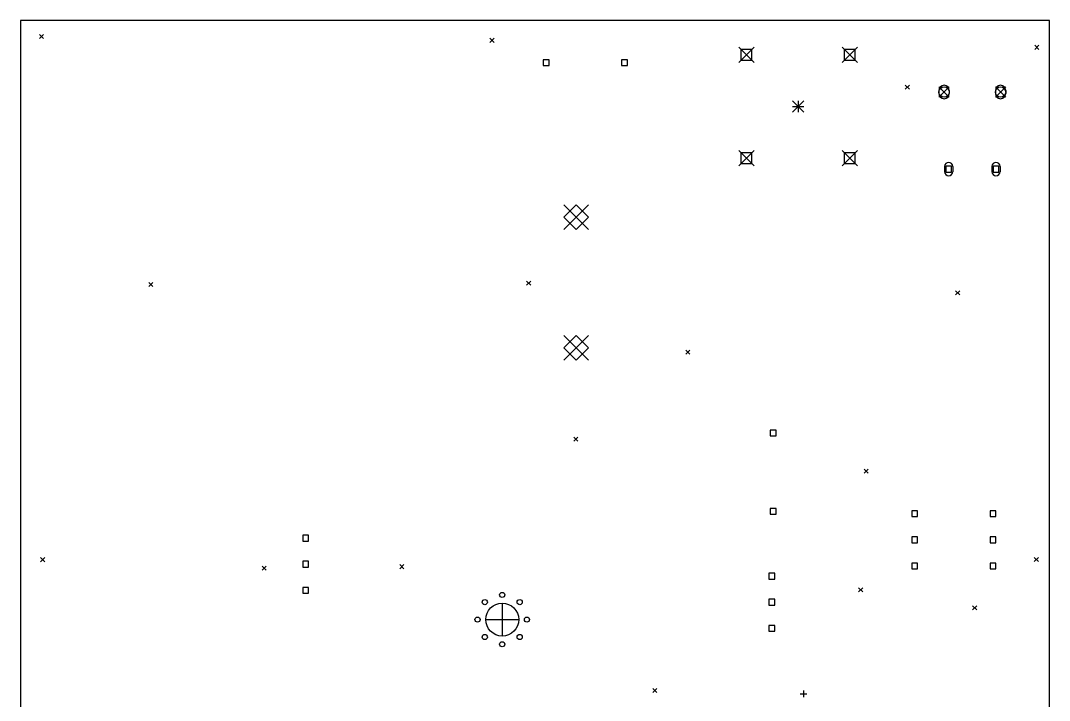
# Model space of a CAD drawing. Extents: x -2 to 100, y -33 to 100.
# Drawn here: x -0.1 to 100, y 34 to 100.2 of the extents above; entities that cross this region are included whole.
import ezdxf

# ---------------------------------------------------------------- set-up
doc = ezdxf.new("R2010")
doc.units = 0
doc.layers.add('BLACK', color=7, linetype='CONTINUOUS')

msp = doc.modelspace()

# ---------------------------------------------------------------- linework, layer by layer
at = {"layer": 'BLACK', "linetype": 'CONTINUOUS'}
for p, q in [((100.025, 100.175), (-0.05, 100.175)), ((-0.05, 100.175), (-0.05, -0.025)), ((100.025, -0.025), (100.025, 100.175)), ((1.775, 98.825), (2.175, 98.425)), ((2.175, 98.825), (1.775, 98.425)), ((45.6, 98.45), (46, 98.05)), ((46, 98.45), (45.6, 98.05)), ((69.8, 97.59), (71.3, 96.09)), ((71.3, 97.59), (69.8, 96.09)), ((71.0803, 97.3703), (70.0197, 97.3703)), ((70.0197, 97.3703), (70.0197, 96.3097)), ((71.0803, 96.3097), (71.0803, 97.3703)), ((79.85, 97.59), (81.35, 96.09)), ((81.35, 97.59), (79.85, 96.09)), ((81.1303, 97.3703), (80.0697, 97.3703)), ((80.0697, 97.3703), (80.0697, 96.3097)), ((81.1303, 96.3097), (81.1303, 97.3703)), ((98.6, 97.775), (99, 97.375)), ((99, 97.775), (98.6, 97.375)), ((51.3553, 96.3578), (50.7897, 96.3578)), ((50.7897, 96.3578), (50.7897, 95.7922)), ((51.3553, 95.7922), (51.3553, 96.3578)), ((58.9753, 96.3578), (58.4097, 96.3578)), ((58.4097, 96.3578), (58.4097, 95.7922)), ((58.9753, 95.7922), (58.9753, 96.3578)), ((70.0197, 96.3097), (71.0803, 96.3097)), ((80.0697, 96.3097), (81.1303, 96.3097)), ((50.7897, 95.7922), (51.3553, 95.7922)), ((58.4097, 95.7922), (58.9753, 95.7922)), ((86, 93.9), (86.4, 93.5)), ((86.4, 93.9), (86, 93.5)), ((89.275, 93.725), (90.275, 92.725)), ((90.275, 93.725), (89.275, 92.725)), ((89.275, 93.375), (89.275, 93.075)), ((90.275, 93.375), (90.275, 93.075)), ((94.775, 93.725), (95.775, 92.725)), ((95.775, 93.725), (94.775, 92.725)), ((94.775, 93.375), (94.775, 93.075)), ((95.775, 93.375), (95.775, 93.075)), ((75.025, 92.365), (76.125, 91.265)), ((76.125, 92.365), (75.025, 91.265)), ((75.575, 92.365), (75.575, 91.265)), ((75.025, 91.815), (76.125, 91.815)), ((69.8, 87.54), (71.3, 86.04)), ((71.3, 87.54), (69.8, 86.04)), ((71.0803, 87.3203), (70.0197, 87.3203)), ((70.0197, 87.3203), (70.0197, 86.2597)), ((71.0803, 86.2597), (71.0803, 87.3203)), ((79.85, 87.54), (81.35, 86.04)), ((81.35, 87.54), (79.85, 86.04)), ((81.1303, 87.3203), (80.0697, 87.3203)), ((80.0697, 87.3203), (80.0697, 86.2597)), ((81.1303, 86.2597), (81.1303, 87.3203)), ((70.0197, 86.2597), (71.0803, 86.2597)), ((80.0697, 86.2597), (81.1303, 86.2597)), ((89.825, 85.975), (89.825, 85.475)), ((90.5078, 86.0078), (89.9422, 86.0078)), ((89.9422, 86.0078), (89.9422, 85.4422)), ((89.9422, 85.4422), (90.5078, 85.4422)), ((90.5078, 85.4422), (90.5078, 86.0078)), ((90.625, 85.975), (90.625, 85.475)), ((94.425, 85.975), (94.425, 85.475)), ((95.1078, 86.0078), (94.5422, 86.0078)), ((94.5422, 86.0078), (94.5422, 85.4422)), ((94.5422, 85.4422), (95.1078, 85.4422)), ((95.1078, 85.4422), (95.1078, 86.0078)), ((95.225, 85.975), (95.225, 85.475)), ((52.8, 82.25), (55.2, 79.85)), ((55.2, 82.25), (52.8, 79.85)), ((54, 82.25), (52.8, 81.05)), ((55.2, 81.05), (54, 82.25)), ((52.8, 81.05), (54, 79.85)), ((54, 79.85), (55.2, 81.05)), ((12.425, 74.7), (12.825, 74.3)), ((12.825, 74.7), (12.425, 74.3)), ((49.175, 74.825), (49.575, 74.425)), ((49.575, 74.825), (49.175, 74.425)), ((90.8955, 73.887), (91.2955, 73.487)), ((91.2955, 73.887), (90.8955, 73.487)), ((52.8, 69.55), (55.2, 67.15)), ((55.2, 69.55), (52.8, 67.15)), ((54, 69.55), (52.8, 68.35)), ((55.2, 68.35), (54, 69.55)), ((52.8, 68.35), (54, 67.15)), ((54, 67.15), (55.2, 68.35)), ((64.65, 68.125), (65.05, 67.725)), ((65.05, 68.125), (64.65, 67.725)), ((73.4328, 60.3428), (72.8672, 60.3428)), ((72.8672, 60.3428), (72.8672, 59.7772)), ((73.4328, 59.7772), (73.4328, 60.3428)), ((53.75, 59.65), (54.15, 59.25)), ((54.15, 59.65), (53.75, 59.25)), ((72.8672, 59.7772), (73.4328, 59.7772)), ((81.9947, 56.5351), (82.3947, 56.1351)), ((82.3947, 56.5351), (81.9947, 56.1351)), ((73.4328, 52.7228), (72.8672, 52.7228)), ((72.8672, 52.7228), (72.8672, 52.1572)), ((72.8672, 52.1572), (73.4328, 52.1572)), ((73.4328, 52.1572), (73.4328, 52.7228)), ((87.2078, 52.4828), (86.6422, 52.4828)), ((86.6422, 52.4828), (86.6422, 51.9172)), ((87.2078, 51.9172), (87.2078, 52.4828)), ((94.8278, 52.4828), (94.2622, 52.4828)), ((94.2622, 52.4828), (94.2622, 51.9172)), ((94.8278, 51.9172), (94.8278, 52.4828)), ((86.6422, 51.9172), (87.2078, 51.9172)), ((94.2622, 51.9172), (94.8278, 51.9172)), ((27.9578, 50.1078), (27.3922, 50.1078)), ((27.3922, 50.1078), (27.3922, 49.5422)), ((27.9578, 49.5422), (27.9578, 50.1078)), ((27.3922, 49.5422), (27.9578, 49.5422)), ((87.2078, 49.9428), (86.6422, 49.9428)), ((86.6422, 49.9428), (86.6422, 49.3772)), ((86.6422, 49.3772), (87.2078, 49.3772)), ((87.2078, 49.3772), (87.2078, 49.9428)), ((94.8278, 49.9428), (94.2622, 49.9428)), ((94.2622, 49.9428), (94.2622, 49.3772)), ((94.2622, 49.3772), (94.8278, 49.3772)), ((94.8278, 49.3772), (94.8278, 49.9428)), ((1.9, 47.925), (2.3, 47.525)), ((2.3, 47.925), (1.9, 47.525)), ((23.45, 47.1), (23.85, 46.7)), ((23.85, 47.1), (23.45, 46.7)), ((27.9578, 47.5678), (27.3922, 47.5678)), ((27.3922, 47.5678), (27.3922, 47.0022)), ((27.9578, 47.0022), (27.9578, 47.5678)), ((36.825, 47.25), (37.225, 46.85)), ((37.225, 47.25), (36.825, 46.85)), ((87.2078, 47.4028), (86.6422, 47.4028)), ((86.6422, 47.4028), (86.6422, 46.8372)), ((87.2078, 46.8372), (87.2078, 47.4028)), ((94.8278, 47.4028), (94.2622, 47.4028)), ((94.2622, 47.4028), (94.2622, 46.8372)), ((94.8278, 46.8372), (94.8278, 47.4028)), ((98.55, 47.95), (98.95, 47.55)), ((98.95, 47.95), (98.55, 47.55)), ((27.3922, 47.0022), (27.9578, 47.0022)), ((73.3078, 46.4128), (72.7422, 46.4128)), ((72.7422, 46.4128), (72.7422, 45.8472)), ((73.3078, 45.8472), (73.3078, 46.4128)), ((86.6422, 46.8372), (87.2078, 46.8372)), ((94.2622, 46.8372), (94.8278, 46.8372)), ((72.7422, 45.8472), (73.3078, 45.8472)), ((27.9578, 45.0278), (27.3922, 45.0278)), ((27.3922, 45.0278), (27.3922, 44.4622)), ((27.3922, 44.4622), (27.9578, 44.4622)), ((27.9578, 44.4622), (27.9578, 45.0278)), ((81.4598, 44.9865), (81.8598, 44.5865)), ((81.8598, 44.9865), (81.4598, 44.5865)), ((46.8, 43.5), (46.8, 40.3)), ((73.3078, 43.8728), (72.7422, 43.8728)), ((72.7422, 43.8728), (72.7422, 43.3072)), ((72.7422, 43.3072), (73.3078, 43.3072)), ((73.3078, 43.3072), (73.3078, 43.8728)), ((92.55, 43.25), (92.95, 42.85)), ((92.95, 43.25), (92.55, 42.85)), ((45.2, 41.9), (48.4, 41.9)), ((73.3078, 41.3328), (72.7422, 41.3328)), ((72.7422, 41.3328), (72.7422, 40.7672)), ((73.3078, 40.7672), (73.3078, 41.3328)), ((72.7422, 40.7672), (73.3078, 40.7672)), ((61.45, 35.2), (61.85, 34.8)), ((61.85, 35.2), (61.45, 34.8)), ((75.775, 34.67), (76.425, 34.67)), ((76.1, 34.995), (76.1, 34.345))]:
    msp.add_line(p, q, dxfattribs=at)
at = {"layer": 'BLACK'}
for centre, radius in [((89.775, 93.225), 0.5), ((95.275, 93.225), 0.5), ((46.8, 44.3), 0.25), ((45.1029, 43.5971), 0.25), ((46.8, 41.9), 1.6), ((48.4971, 43.5971), 0.25), ((44.4, 41.9), 0.25), ((49.2, 41.9), 0.25), ((45.1029, 40.2029), 0.25), ((48.4971, 40.2029), 0.25), ((46.8, 39.5), 0.25)]:
    msp.add_circle(centre, radius, dxfattribs=at)
for centre, radius, start, end in [((89.775, 93.375), 0.5, 0, 180), ((89.775, 93.075), 0.5, 180, 360), ((95.275, 93.375), 0.5, 0, 180), ((95.275, 93.075), 0.5, 180, 360), ((90.225, 85.975), 0.4, 0, 180), ((94.825, 85.975), 0.4, 0, 180), ((90.225, 85.475), 0.4, 180, 360), ((94.825, 85.475), 0.4, 180, 360)]:
    msp.add_arc(centre, radius, start, end, dxfattribs=at)

doc.saveas('drawing.dxf')
